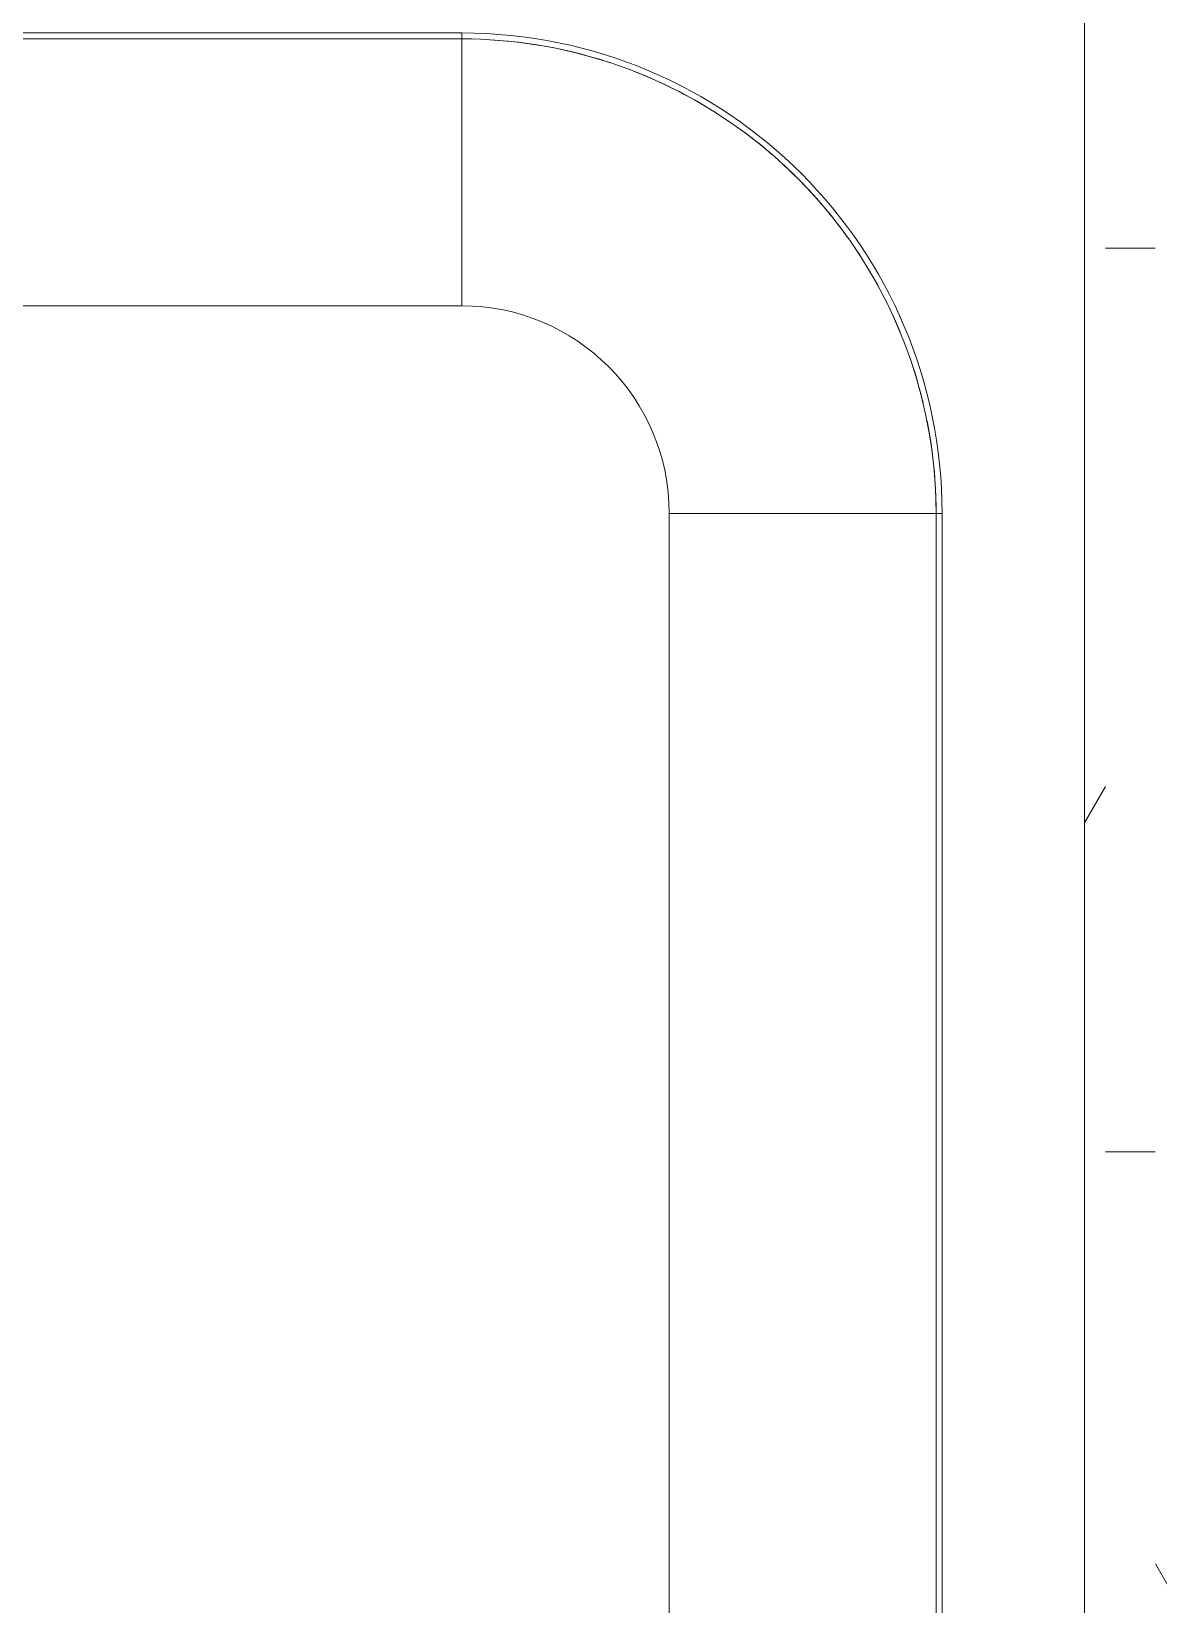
# Model space of a CAD drawing. Header units: millimetres. Extents: x -7702 to 17735, y -16958 to 1800.
# Drawn here: x -6692.2 to -6502.1, y -15512.6 to -15247.4 of the extents above; entities that cross this region are included whole.
import ezdxf

# ---------------------------------------------------------------- set-up
doc = ezdxf.new("R2010")
doc.units = ezdxf.units.MM
doc.layers.add('G-IMPT', color=8, linetype='Continuous', lineweight=9)
doc.layers.add('I-FURN', color=30, linetype='Continuous', lineweight=9)

msp = doc.modelspace()

# ---------------------------------------------------------------- hatches: boundary and pattern name
at = {"layer": 'I-FURN'}
h = msp.add_hatch(dxfattribs=at)
h.set_pattern_fill('FP_1', color=256, style=0, pattern_type=2)
h.set_pattern_definition([(0, (-7425.62, -16909.65), (203.2, 50.8), [8.382, -144.018, 8.382, -144.018, -812.8]), (0, (-7425.62, -16909.65), (203.2, 50.8), [-304.8, 8.382, -296.418, 8.382, -144.018, -355.6]), (0, (-7425.62, -16909.65), (203.2, 50.8), [-762, 8.382, -93.218, 8.382, -245.618]), (120, (-7349.42, -16884.25), (-145.5941, 150.57636), [8.382, -144.018, 8.382, -144.018, -812.8]), (120, (-7349.42, -16884.25), (-145.5941, 150.57636), [-304.8, 8.382, -296.418, 8.382, -144.018, -355.6]), (120, (-7349.42, -16884.25), (-145.5941, 150.57636), [-762, 8.382, -93.218, 8.382, -245.618]), (240, (-7324.02, -16782.65), (-57.6059, -201.37636), [8.382, -144.018, 8.382, -144.018, -812.8]), (240, (-7324.02, -16782.65), (-57.6059, -201.37636), [-304.8, 8.382, -296.418, 8.382, -144.018, -355.6]), (240, (-7324.02, -16782.65), (-57.6059, -201.37636), [-762, 8.382, -93.218, 8.382, -245.618])])
h.paths.add_polyline_path([(-5696.996, -16569.651), (-5064.62, -16569.651), (-5064.62, -15979.651), (-6464.62, -15979.651), (-6464.62, -14479.651), (-3564.62, -14479.651), (-3564.62, -13779.651), (-7054.62, -13779.651), (-7054.62, -16569.651), (-5926.51, -16569.651)])
h.paths.add_polyline_path([(-6844.565, -15674.651), (-6854.62, -15674.651), (-6867.561, -15672.947), (-6879.62, -15667.952), (-6889.975, -15660.006), (-6897.921, -15649.651), (-6902.916, -15637.592), (-6904.62, -15624.651), (-6904.62, -15238.636), (-6937.509, -15238.968), (-6942.188, -15243.258), (-6948.131, -15246.123), (-6954.62, -15247.151), (-6961.776, -15245.946), (-6968.078, -15242.621), (-6973.227, -15237.082), (-6976.019, -15231.604), (-6977.12, -15224.651), (-6977.196, -15224.651), (-6977.12, -15172.651), (-6932.12, -15172.651), (-6932.02, -15210.693), (-6904.62, -15210.302), (-6904.62, -14834.651), (-6902.916, -14821.71), (-6897.284, -14808.82), (-6889.975, -14799.295), (-6879.62, -14791.35), (-6867.561, -14786.354), (-6854.62, -14784.651), (-6564.62, -14784.651), (-6551.679, -14786.354), (-6539.62, -14791.35), (-6529.265, -14799.295), (-6521.319, -14809.651), (-6516.324, -14821.71), (-6514.62, -14834.651), (-6514.62, -15624.651), (-6516.324, -15637.592), (-6521.319, -15649.651), (-6529.265, -15660.006), (-6539.62, -15667.952), (-6551.679, -15672.947), (-6564.62, -15674.651), (-6615.051, -15674.651)])
h.paths.add_polyline_path([(-6976.243, -15219.046), (-6976.197, -15218.821), (-6976.232, -15218.98)])
h.paths.add_polyline_path([(-6954.62, -15172.608), (-6951.784, -15172.493), (-6952.426, -15172.539), (-6954.294, -15172.598)])
h.paths.add_polyline_path([(-6965.127, -15172.588), (-6966.676, -15172.36), (-6975.07, -15172.104), (-6975.07, -15171.351), (-6976.351, -15171.351), (-6977.12, -15170.802), (-6977.12, -15145.851), (-6932.12, -15145.851), (-6932.12, -15170.801), (-6933.221, -15171.351), (-6934.394, -15171.351), (-6934.17, -15172.104), (-6937.489, -15172.39), (-6937.788, -15172.435), (-6940.145, -15172.236), (-6940.911, -15172.191), (-6943.459, -15172.407), (-6944.977, -15172.526), (-6944.917, -15172.25), (-6945.488, -15172.191), (-6963.775, -15172.478), (-6964.324, -15172.53), (-6964.81, -15172.565)])
h.paths.add_polyline_path([(-5445.216, -14389.651), (-5445.216, -13879.651), (-4584.024, -13879.651), (-4584.024, -14389.651), (-5430.216, -14389.651)])

# ---------------------------------------------------------------- linework, layer by layer
at = {"layer": 'G-IMPT'}
for p, q in [((-6619.62, -15247.651), (-6799.62, -15247.651)), ((-6619.62, -15247.651), (-6619.62, -15248.651)), ((-6799.62, -15248.651), (-6619.62, -15248.651)), ((-6799.62, -15248.651), (-6619.62, -15248.651)), ((-6619.62, -15248.651), (-6619.62, -15293.651)), ((-6594.526, -15252.702), (-6594.899, -15252.583)), ((-6577.444, -15260.69), (-6577.82, -15260.458)), ((-6572.597, -15263.949), (-6573.045, -15263.622)), ((-6567.316, -15268.138), (-6567.664, -15267.839)), ((-6554.636, -15282.018), (-6554.915, -15281.628)), ((-6619.62, -15293.651), (-6799.62, -15293.651)), ((-6545.567, -15298.42), (-6545.72, -15298.036)), ((-6539.62, -15328.651), (-6539.665, -15326.421)), ((-6584.62, -15568.651), (-6584.62, -15328.651)), ((-6584.62, -15328.651), (-6539.62, -15328.651)), ((-6539.62, -15328.651), (-6539.62, -15568.651)), ((-6539.62, -15328.651), (-6538.62, -15328.651)), ((-6539.62, -15328.651), (-6539.62, -15568.651)), ((-6538.62, -15568.651), (-6538.62, -15328.651))]:
    msp.add_line(p, q, dxfattribs=at)
at = {"layer": 'G-IMPT', "flags": 128}
for points in [[(-6619.62, -15248.651), (-6616.421, -15248.715), (-6613.227, -15248.907), (-6610.043, -15249.226), (-6606.875, -15249.673), (-6603.727, -15250.245), (-6600.604, -15250.944), (-6597.512, -15251.766), (-6594.455, -15252.712), (-6591.438, -15253.779), (-6588.467, -15254.966), (-6585.545, -15256.271), (-6582.678, -15257.691), (-6579.87, -15259.225), (-6577.125, -15260.87), (-6574.449, -15262.624), (-6571.844, -15264.483), (-6569.317, -15266.445), (-6566.869, -15268.506), (-6564.506, -15270.664), (-6562.232, -15272.914), (-6560.049, -15275.254), (-6557.961, -15277.679), (-6555.972, -15280.185), (-6554.085, -15282.769), (-6552.302, -15285.427), (-6550.628, -15288.153), (-6549.063, -15290.945), (-6547.612, -15293.796), (-6546.276, -15296.704), (-6545.057, -15299.662), (-6543.957, -15302.667), (-6542.979, -15305.714), (-6542.123, -15308.797), (-6541.391, -15311.912), (-6540.784, -15315.053), (-6540.303, -15318.217), (-6539.95, -15321.397), (-6539.723, -15324.589), (-6539.625, -15327.787), (-6539.62, -15328.651)], [(-6617.39, -15248.698), (-6618.756, -15248.655), (-6619.62, -15248.651)]]:
    msp.add_lwpolyline(points, dxfattribs=at)
at = {"layer": 'G-IMPT'}
for radius, start, end in [(81, 360, 90), (80, 72, 90), (80, 88.40146, 90), (80, 58.5, 69.75), (80, 49.5, 54), (80, 36, 47.25), (80, 22.5, 33.75), (35, 0, 90), (80, 13.5, 18), (80, 0, 11.25), (80, 0, 1.59854)]:
    msp.add_arc((-6619.62, -15328.651), radius, start, end, dxfattribs=at)
at = {"layer": 'I-FURN'}
msp.add_line((-6514.62, -14834.651), (-6514.62, -15624.651), dxfattribs=at)

doc.saveas('drawing.dxf')
